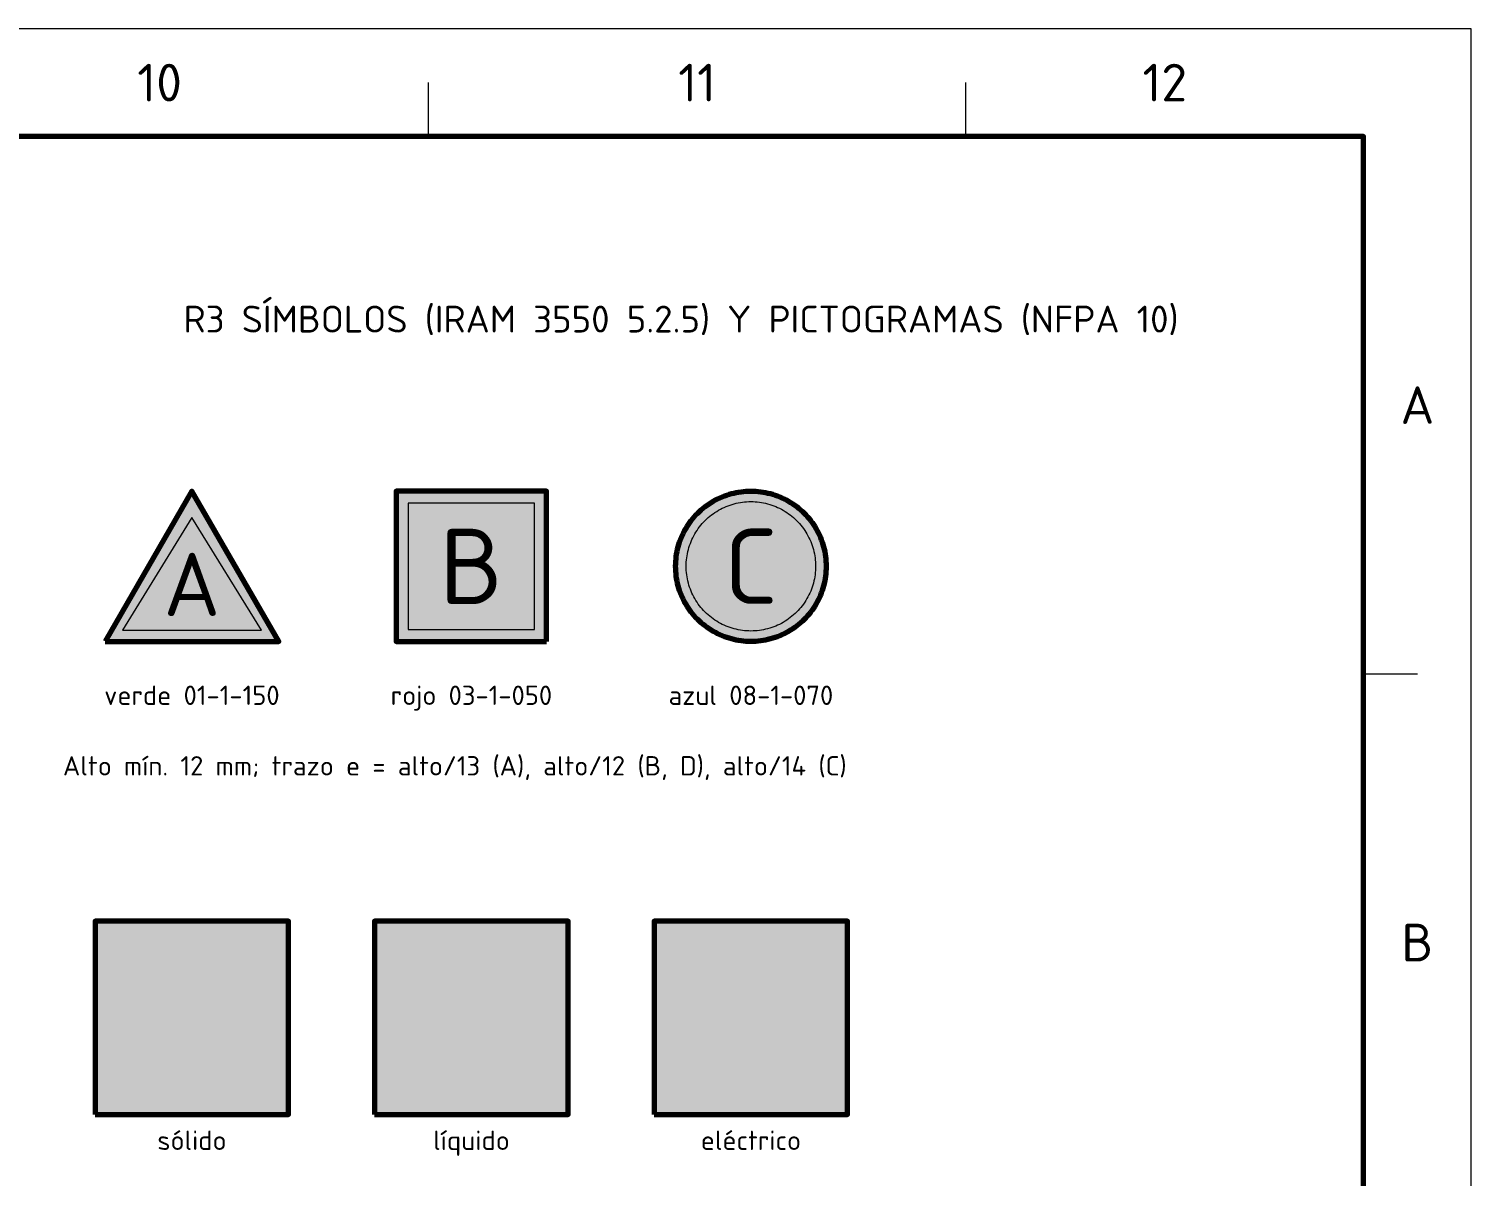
# Model space of a CAD drawing. Header units: millimetres. Extents: x 0 to 2382, y 0 to 420.
# Drawn here: x 2247.8 to 2382, y 313.3 to 420 of the extents above; entities that cross this region are included whole.
import ezdxf
from ezdxf.enums import TextEntityAlignment as Align

# ---------------------------------------------------------------- set-up
doc = ezdxf.new("R2010")
doc.units = ezdxf.units.MM
for name, color, linetype, lineweight in [('01-VISIBLE', 7, 'CONTINUOUS', 70), ('06-TEXTO', 7, 'CONTINUOUS', 25), ('07-RECUADRO', 7, 'CONTINUOUS', 70), ('08-FINA', 5, 'CONTINUOUS', 18), ('13-GRAFICA', 30, 'CONTINUOUS', 18)]:
    doc.layers.add(name, color=color, linetype=linetype, lineweight=lineweight)
doc.styles.add('ISO3098', font='isocpeur.ttf')

msp = doc.modelspace()

# ---------------------------------------------------------------- hatches: boundary and pattern name
at = {"layer": '13-GRAFICA', "true_color": 0x009146}
h = msp.add_hatch(color=7, dxfattribs=at)
h.dxf.hatch_style = 1
h.paths.add_polyline_path([(2254.917, 363), (2271.083, 363), (2263, 377)])
at = {"layer": '13-GRAFICA', "true_color": 0xc81e2d}
h = msp.add_hatch(color=7, dxfattribs=at)
h.dxf.hatch_style = 1
h.paths.add_polyline_path([(2296, 363), (2296, 377), (2282, 377), (2282, 363)])
at = {"layer": '13-GRAFICA', "true_color": 0x005eaa}
h = msp.add_hatch(color=7, dxfattribs=at)
h.dxf.hatch_style = 1
h.paths.add_polyline_path([(2322, 370), (2321.996, 369.771), (2321.985, 369.542), (2321.966, 369.314), (2321.94, 369.086), (2321.907, 368.86), (2321.865, 368.634), (2321.817, 368.41), (2321.761, 368.188), (2321.699, 367.968), (2321.629, 367.75), (2321.551, 367.534), (2321.467, 367.321), (2321.376, 367.111), (2321.278, 366.904), (2321.173, 366.7), (2321.062, 366.5), (2320.944, 366.304), (2320.82, 366.111), (2320.69, 365.923), (2320.553, 365.739), (2320.411, 365.559), (2320.263, 365.385), (2320.109, 365.215), (2319.95, 365.05), (2319.785, 364.891), (2319.615, 364.737), (2319.441, 364.589), (2319.261, 364.447), (2319.077, 364.31), (2318.889, 364.18), (2318.696, 364.056), (2318.5, 363.938), (2318.3, 363.827), (2318.096, 363.722), (2317.889, 363.624), (2317.679, 363.533), (2317.466, 363.449), (2317.25, 363.371), (2317.032, 363.301), (2316.812, 363.239), (2316.59, 363.183), (2316.366, 363.135), (2316.14, 363.093), (2315.914, 363.06), (2315.686, 363.034), (2315.458, 363.015), (2315.229, 363.004), (2315, 363), (2314.771, 363.004), (2314.542, 363.015), (2314.314, 363.034), (2314.086, 363.06), (2313.86, 363.093), (2313.634, 363.135), (2313.41, 363.183), (2313.188, 363.239), (2312.968, 363.301), (2312.75, 363.371), (2312.534, 363.449), (2312.321, 363.533), (2312.111, 363.624), (2311.904, 363.722), (2311.7, 363.827), (2311.5, 363.938), (2311.304, 364.056), (2311.111, 364.18), (2310.923, 364.31), (2310.739, 364.447), (2310.559, 364.589), (2310.385, 364.737), (2310.215, 364.891), (2310.05, 365.05), (2309.891, 365.215), (2309.737, 365.385), (2309.589, 365.559), (2309.447, 365.739), (2309.31, 365.923), (2309.18, 366.111), (2309.056, 366.304), (2308.938, 366.5), (2308.827, 366.7), (2308.722, 366.904), (2308.624, 367.111), (2308.533, 367.321), (2308.449, 367.534), (2308.371, 367.75), (2308.301, 367.968), (2308.239, 368.188), (2308.183, 368.41), (2308.135, 368.634), (2308.093, 368.86), (2308.06, 369.086), (2308.034, 369.314), (2308.015, 369.542), (2308.004, 369.771), (2308, 370), (2308.004, 370.229), (2308.015, 370.458), (2308.034, 370.686), (2308.06, 370.914), (2308.093, 371.14), (2308.135, 371.366), (2308.183, 371.59), (2308.239, 371.812), (2308.301, 372.032), (2308.371, 372.25), (2308.449, 372.466), (2308.533, 372.679), (2308.624, 372.889), (2308.722, 373.096), (2308.827, 373.3), (2308.938, 373.5), (2309.056, 373.696), (2309.18, 373.889), (2309.31, 374.077), (2309.447, 374.261), (2309.589, 374.441), (2309.737, 374.615), (2309.891, 374.785), (2310.05, 374.95), (2310.215, 375.109), (2310.385, 375.263), (2310.559, 375.411), (2310.739, 375.553), (2310.923, 375.69), (2311.111, 375.82), (2311.304, 375.944), (2311.5, 376.062), (2311.7, 376.173), (2311.904, 376.278), (2312.111, 376.376), (2312.321, 376.467), (2312.534, 376.551), (2312.75, 376.629), (2312.968, 376.699), (2313.188, 376.761), (2313.41, 376.817), (2313.634, 376.865), (2313.86, 376.907), (2314.086, 376.94), (2314.314, 376.966), (2314.542, 376.985), (2314.771, 376.996), (2315, 377), (2315.229, 376.996), (2315.458, 376.985), (2315.686, 376.966), (2315.914, 376.94), (2316.14, 376.907), (2316.366, 376.865), (2316.59, 376.817), (2316.812, 376.761), (2317.032, 376.699), (2317.25, 376.629), (2317.466, 376.551), (2317.679, 376.467), (2317.889, 376.376), (2318.096, 376.278), (2318.3, 376.173), (2318.5, 376.062), (2318.696, 375.944), (2318.889, 375.82), (2319.077, 375.69), (2319.261, 375.553), (2319.441, 375.411), (2319.615, 375.263), (2319.785, 375.109), (2319.95, 374.95), (2320.109, 374.785), (2320.263, 374.615), (2320.411, 374.441), (2320.553, 374.261), (2320.69, 374.077), (2320.82, 373.889), (2320.944, 373.696), (2321.062, 373.5), (2321.173, 373.3), (2321.278, 373.096), (2321.376, 372.889), (2321.467, 372.679), (2321.551, 372.466), (2321.629, 372.25), (2321.699, 372.032), (2321.761, 371.812), (2321.817, 371.59), (2321.865, 371.366), (2321.907, 371.14), (2321.94, 370.914), (2321.966, 370.686), (2321.985, 370.458), (2321.996, 370.229)])
h = msp.add_hatch(color=7, dxfattribs=at)
h.dxf.hatch_style = 1
h.paths.add_polyline_path([(2272, 319), (2272, 337), (2254, 337), (2254, 319)])
h = msp.add_hatch(color=7, dxfattribs=at)
h.dxf.hatch_style = 1
h.paths.add_polyline_path([(2298, 319), (2298, 337), (2280, 337), (2280, 319)])
h = msp.add_hatch(color=7, dxfattribs=at)
h.dxf.hatch_style = 1
h.paths.add_polyline_path([(2324, 319), (2324, 337), (2306, 337), (2306, 319)])
at = {"layer": '13-GRAFICA', "true_color": 0xffffff}
h = msp.add_hatch(color=7, dxfattribs=at)
h.dxf.hatch_style = 1
h.paths.add_polyline_path([(2315.845, 326.656), (2315.819, 326.663), (2315.793, 326.672), (2315.768, 326.684), (2315.745, 326.699), (2315.723, 326.716), (2315.704, 326.735), (2315.686, 326.756), (2315.67, 326.778), (2315.657, 326.802), (2315.646, 326.828), (2314.926, 328.808), (2314.918, 328.834), (2314.913, 328.861), (2314.91, 328.888), (2314.91, 328.915), (2314.913, 328.943), (2314.919, 328.97), (2314.928, 328.996), (2314.939, 329.021), (2315.839, 330.821), (2315.851, 330.844), (2315.867, 330.865), (2315.884, 330.885), (2315.903, 330.904), (2315.923, 330.92), (2315.946, 330.934), (2315.969, 330.946), (2315.994, 330.956), (2316.019, 330.963), (2316.045, 330.968), (2316.071, 330.97), (2316.098, 330.969), (2316.124, 330.966), (2316.15, 330.961), (2316.175, 330.953), (2316.199, 330.942), (2316.222, 330.93), (2316.244, 330.915), (2316.264, 330.898), (2316.282, 330.879), (2316.299, 330.858), (2316.313, 330.836), (2316.609, 330.329), (2317.168, 332.565), (2317.176, 332.591), (2317.186, 332.616), (2317.199, 332.639), (2317.213, 332.661), (2317.23, 332.682), (2317.249, 332.701), (2317.27, 332.717), (2317.292, 332.732), (2317.316, 332.745), (2317.34, 332.755), (2317.366, 332.762), (2317.392, 332.767), (2317.419, 332.77), (2317.445, 332.77), (2317.472, 332.767), (2317.498, 332.761), (2317.523, 332.753), (2317.548, 332.743), (2317.571, 332.73), (2317.593, 332.715), (2317.614, 332.698), (2317.632, 332.679), (2317.649, 332.658), (2318.407, 331.609), (2318.872, 335.949), (2318.876, 335.975), (2318.883, 336.001), (2318.892, 336.027), (2318.904, 336.051), (2318.918, 336.074), (2318.934, 336.095), (2318.953, 336.115), (2318.973, 336.132), (2318.995, 336.148), (2319.019, 336.161), (2319.043, 336.172), (2319.069, 336.18), (2319.095, 336.186), (2319.122, 336.189), (2319.149, 336.19), (2319.176, 336.188), (2319.202, 336.183), (2319.228, 336.175), (2319.253, 336.165), (2319.277, 336.153), (2319.3, 336.138), (2319.32, 336.121), (2319.34, 336.102), (2319.357, 336.081), (2319.372, 336.059), (2319.384, 336.035), (2319.395, 336.01), (2319.402, 335.984), (2320.236, 332.572), (2320.708, 333.359), (2320.723, 333.381), (2320.74, 333.401), (2320.759, 333.42), (2320.779, 333.437), (2320.801, 333.452), (2320.825, 333.464), (2320.849, 333.474), (2320.875, 333.482), (2320.901, 333.487), (2320.927, 333.49), (2320.953, 333.49), (2320.98, 333.487), (2321.006, 333.482), (2321.031, 333.474), (2321.056, 333.464), (2321.079, 333.452), (2321.101, 333.437), (2321.121, 333.42), (2321.14, 333.401), (2321.157, 333.381), (2321.172, 333.359), (2321.184, 333.335), (2321.194, 333.311), (2321.202, 333.285), (2322.102, 329.685), (2322.107, 329.662), (2322.109, 329.638), (2322.11, 329.614), (2322.108, 329.591), (2322.105, 329.567), (2321.565, 326.867), (2321.558, 326.841), (2321.549, 326.816), (2321.538, 326.793), (2321.524, 326.77), (2321.509, 326.749), (2321.491, 326.729), (2321.471, 326.711), (2321.45, 326.695), (2321.427, 326.682), (2321.403, 326.671), (2321.378, 326.662), (2321.353, 326.655), (2321.326, 326.651), (2321.3, 326.65), (2315.9, 326.65), (2315.873, 326.651)])
h = msp.add_hatch(color=7, dxfattribs=at)
h.dxf.hatch_style = 1
h.paths.add_polyline_path([(2256.337, 328.53), (2256.318, 328.535), (2256.299, 328.542), (2256.281, 328.55), (2256.264, 328.561), (2256.249, 328.573), (2256.235, 328.587), (2256.222, 328.602), (2256.211, 328.618), (2256.201, 328.635), (2256.193, 328.654), (2255.675, 330.079), (2255.669, 330.098), (2255.665, 330.117), (2255.663, 330.137), (2255.664, 330.157), (2255.666, 330.176), (2255.67, 330.196), (2255.676, 330.214), (2255.684, 330.233), (2256.332, 331.529), (2256.341, 331.545), (2256.352, 331.561), (2256.364, 331.575), (2256.378, 331.588), (2256.393, 331.6), (2256.409, 331.61), (2256.426, 331.619), (2256.443, 331.626), (2256.462, 331.631), (2256.48, 331.634), (2256.499, 331.636), (2256.518, 331.636), (2256.537, 331.633), (2256.556, 331.629), (2256.574, 331.624), (2256.591, 331.616), (2256.608, 331.607), (2256.624, 331.596), (2256.638, 331.584), (2256.651, 331.57), (2256.663, 331.555), (2256.674, 331.54), (2256.886, 331.175), (2257.289, 332.785), (2257.295, 332.803), (2257.302, 332.821), (2257.311, 332.838), (2257.322, 332.854), (2257.334, 332.868), (2257.347, 332.882), (2257.362, 332.894), (2257.378, 332.905), (2257.395, 332.914), (2257.413, 332.921), (2257.431, 332.926), (2257.45, 332.93), (2257.469, 332.932), (2257.489, 332.932), (2257.508, 332.93), (2257.526, 332.926), (2257.545, 332.92), (2257.562, 332.913), (2257.579, 332.903), (2257.595, 332.892), (2257.61, 332.88), (2257.623, 332.866), (2257.635, 332.851), (2258.181, 332.096), (2258.516, 335.221), (2258.519, 335.24), (2258.523, 335.259), (2258.53, 335.277), (2258.539, 335.294), (2258.549, 335.311), (2258.561, 335.326), (2258.574, 335.34), (2258.589, 335.353), (2258.605, 335.364), (2258.621, 335.374), (2258.639, 335.382), (2258.658, 335.388), (2258.677, 335.392), (2258.696, 335.394), (2258.715, 335.394), (2258.735, 335.393), (2258.754, 335.389), (2258.772, 335.384), (2258.79, 335.376), (2258.807, 335.367), (2258.824, 335.357), (2258.839, 335.345), (2258.853, 335.331), (2258.865, 335.316), (2258.876, 335.3), (2258.885, 335.283), (2258.892, 335.265), (2258.898, 335.246), (2259.498, 332.789), (2259.838, 333.356), (2259.849, 333.372), (2259.861, 333.387), (2259.874, 333.4), (2259.889, 333.412), (2259.905, 333.423), (2259.922, 333.432), (2259.939, 333.439), (2259.958, 333.445), (2259.976, 333.448), (2259.995, 333.45), (2260.014, 333.45), (2260.033, 333.448), (2260.052, 333.445), (2260.07, 333.439), (2260.088, 333.432), (2260.105, 333.423), (2260.121, 333.412), (2260.135, 333.4), (2260.149, 333.386), (2260.161, 333.372), (2260.172, 333.356), (2260.181, 333.339), (2260.188, 333.321), (2260.193, 333.303), (2260.841, 330.711), (2260.845, 330.694), (2260.847, 330.677), (2260.847, 330.66), (2260.846, 330.643), (2260.843, 330.626), (2260.455, 328.682), (2260.45, 328.663), (2260.444, 328.645), (2260.435, 328.628), (2260.426, 328.612), (2260.414, 328.597), (2260.401, 328.582), (2260.387, 328.57), (2260.372, 328.558), (2260.356, 328.549), (2260.338, 328.54), (2260.32, 328.534), (2260.302, 328.529), (2260.283, 328.527), (2260.264, 328.526), (2256.376, 328.526), (2256.356, 328.527)])
h = msp.add_hatch(color=7, dxfattribs=at)
h.dxf.hatch_style = 1
h.paths.add_polyline_path([(2296.564, 320.996), (2296.131, 320.84), (2295.549, 320.704), (2294.84, 320.592), (2294.031, 320.509), (2293.153, 320.457), (2292.24, 320.44), (2291.327, 320.457), (2290.449, 320.509), (2289.64, 320.592), (2288.931, 320.704), (2288.349, 320.84), (2287.916, 320.996), (2287.65, 321.164), (2287.56, 321.34), (2287.65, 321.516), (2287.916, 321.684), (2288.316, 321.828), (2287.56, 323.906), (2287.56, 321.52), (2281.44, 321.52), (2281.44, 326.56), (2284.68, 329.44), (2287.56, 329.44), (2287.56, 324.959), (2288.595, 327.029), (2288.612, 327.059), (2288.632, 327.088), (2288.654, 327.114), (2288.68, 327.138), (2288.707, 327.16), (2288.736, 327.179), (2288.767, 327.195), (2288.8, 327.207), (2288.833, 327.217), (2288.867, 327.223), (2288.902, 327.226), (2288.937, 327.225), (2288.972, 327.221), (2289.006, 327.214), (2289.039, 327.203), (2289.071, 327.19), (2289.101, 327.173), (2289.13, 327.153), (2289.156, 327.13), (2289.181, 327.106), (2289.202, 327.078), (2289.221, 327.049), (2289.612, 326.38), (2290.35, 329.332), (2290.36, 329.366), (2290.374, 329.398), (2290.39, 329.429), (2290.41, 329.458), (2290.432, 329.486), (2290.457, 329.51), (2290.484, 329.533), (2290.514, 329.552), (2290.545, 329.568), (2290.577, 329.582), (2290.611, 329.592), (2290.646, 329.598), (2290.681, 329.602), (2290.716, 329.601), (2290.751, 329.598), (2290.785, 329.591), (2290.819, 329.58), (2290.851, 329.566), (2290.882, 329.549), (2290.911, 329.53), (2290.938, 329.507), (2290.963, 329.482), (2290.985, 329.454), (2291.985, 328.069), (2292.598, 333.798), (2292.604, 333.833), (2292.613, 333.867), (2292.625, 333.901), (2292.641, 333.933), (2292.66, 333.963), (2292.682, 333.991), (2292.706, 334.017), (2292.733, 334.04), (2292.762, 334.061), (2292.793, 334.078), (2292.825, 334.093), (2292.859, 334.104), (2292.894, 334.111), (2292.929, 334.116), (2292.965, 334.116), (2293, 334.113), (2293.035, 334.107), (2293.069, 334.097), (2293.102, 334.084), (2293.134, 334.067), (2293.163, 334.048), (2293.191, 334.025), (2293.216, 334), (2293.239, 333.973), (2293.259, 333.943), (2293.275, 333.912), (2293.289, 333.879), (2293.299, 333.845), (2294.4, 329.341), (2295.023, 330.379), (2295.043, 330.408), (2295.065, 330.435), (2295.09, 330.46), (2295.117, 330.482), (2295.146, 330.502), (2295.177, 330.518), (2295.209, 330.532), (2295.242, 330.542), (2295.277, 330.549), (2295.311, 330.552), (2295.346, 330.552), (2295.381, 330.549), (2295.416, 330.542), (2295.449, 330.532), (2295.481, 330.518), (2295.512, 330.502), (2295.541, 330.482), (2295.568, 330.46), (2295.593, 330.435), (2295.615, 330.408), (2295.635, 330.379), (2295.651, 330.348), (2295.664, 330.316), (2295.675, 330.282), (2296.863, 325.53), (2296.869, 325.5), (2296.872, 325.468), (2296.873, 325.437), (2296.871, 325.405), (2296.866, 325.374), (2296.158, 321.831), (2296.564, 321.684), (2296.83, 321.516), (2296.92, 321.34), (2296.83, 321.164)])
h = msp.add_hatch(color=7, dxfattribs=at)
h.dxf.hatch_style = 1
h.paths.add_polyline_path([(2266.556, 328.759), (2267.095, 333.793), (2267.1, 333.824), (2267.108, 333.854), (2267.119, 333.884), (2267.132, 333.912), (2267.149, 333.938), (2267.168, 333.963), (2267.189, 333.986), (2267.213, 334.006), (2267.239, 334.024), (2267.266, 334.04), (2267.294, 334.052), (2267.324, 334.062), (2267.355, 334.069), (2267.364, 334.07), (2267.364, 323.007), (2266.196, 323.007), (2266.196, 329.257)])
h = msp.add_hatch(color=7, dxfattribs=at)
h.dxf.hatch_style = 1
h.paths.add_polyline_path([(2267.386, 334.073), (2267.417, 334.073), (2267.448, 334.07), (2267.479, 334.065), (2267.509, 334.056), (2267.538, 334.044), (2267.565, 334.03), (2267.591, 334.013), (2267.616, 333.993), (2267.638, 333.971), (2267.658, 333.947), (2267.675, 333.921), (2267.69, 333.893), (2267.702, 333.864), (2267.711, 333.834), (2268.678, 329.876), (2269.226, 330.789), (2269.243, 330.815), (2269.262, 330.838), (2269.284, 330.86), (2269.308, 330.88), (2269.334, 330.897), (2269.361, 330.911), (2269.389, 330.923), (2269.418, 330.932), (2269.449, 330.938), (2269.479, 330.941), (2269.51, 330.941), (2269.54, 330.938), (2269.571, 330.932), (2269.6, 330.923), (2269.628, 330.911), (2269.656, 330.897), (2269.681, 330.879), (2269.705, 330.86), (2269.727, 330.838), (2269.746, 330.814), (2269.763, 330.789), (2269.778, 330.762), (2269.789, 330.733), (2269.798, 330.704), (2270.842, 326.528), (2270.848, 326.501), (2270.851, 326.473), (2270.852, 326.446), (2270.85, 326.418), (2270.846, 326.391), (2270.275, 323.537), (2270.597, 322.543), (2269.11, 322.06), (2270.597, 321.577), (2270.153, 320.207), (2267.364, 321.113), (2267.364, 323.007), (2267.364, 334.07)])
h = msp.add_hatch(color=7, dxfattribs=at)
h.dxf.hatch_style = 1
h.paths.add_polyline_path([(2263.407, 320.207), (2262.963, 321.577), (2264.45, 322.06), (2262.963, 322.543), (2263.262, 323.465), (2262.518, 325.51), (2262.509, 325.54), (2262.503, 325.571), (2262.5, 325.603), (2262.5, 325.635), (2262.504, 325.666), (2262.51, 325.697), (2262.52, 325.728), (2262.533, 325.757), (2263.577, 327.845), (2263.592, 327.872), (2263.609, 327.897), (2263.629, 327.92), (2263.651, 327.941), (2263.675, 327.96), (2263.701, 327.976), (2263.728, 327.99), (2263.757, 328.002), (2263.786, 328.01), (2263.816, 328.015), (2263.847, 328.018), (2263.877, 328.017), (2263.908, 328.014), (2263.938, 328.007), (2263.967, 327.998), (2263.995, 327.986), (2264.022, 327.971), (2264.047, 327.954), (2264.07, 327.934), (2264.092, 327.912), (2264.111, 327.888), (2264.127, 327.863), (2264.47, 327.275), (2265.119, 329.869), (2265.128, 329.898), (2265.14, 329.927), (2265.154, 329.954), (2265.172, 329.98), (2265.191, 330.004), (2265.213, 330.025), (2265.237, 330.045), (2265.263, 330.062), (2265.29, 330.077), (2265.319, 330.088), (2265.348, 330.097), (2265.379, 330.103), (2265.41, 330.106), (2265.441, 330.105), (2265.471, 330.102), (2265.502, 330.096), (2265.531, 330.087), (2265.559, 330.075), (2265.587, 330.06), (2265.612, 330.042), (2265.636, 330.022), (2265.657, 330), (2265.677, 329.976), (2266.196, 329.257), (2266.196, 323.007), (2266.196, 321.113)])
h = msp.add_hatch(color=7, dxfattribs=at)
h.dxf.hatch_style = 1
h.paths.add_polyline_path([(2279.918, 329.946), (2281.098, 330.772), (2282.956, 328.118), (2281.777, 327.292)])
h = msp.add_hatch(color=7, dxfattribs=at)
h.dxf.hatch_style = 1
h.paths.add_polyline_path([(2307.08, 321.52), (2307.08, 329.08), (2309.06, 329.08), (2309.06, 326.92), (2309.06, 324.4), (2309.06, 321.52)])
h = msp.add_hatch(color=7, dxfattribs=at)
h.dxf.hatch_style = 1
h.paths.add_polyline_path([(2309.78, 329.08), (2309.78, 326.92), (2309.06, 326.92), (2309.06, 329.08)])
h = msp.add_hatch(color=7, dxfattribs=at)
h.dxf.hatch_style = 1
h.paths.add_polyline_path([(2309.78, 321.52), (2309.78, 324.4), (2309.78, 326.92), (2309.78, 329.08), (2311.22, 329.08), (2311.22, 326.92), (2311.22, 324.4), (2311.22, 321.52)])
h = msp.add_hatch(color=7, dxfattribs=at)
h.dxf.hatch_style = 1
h.paths.add_polyline_path([(2311.94, 329.08), (2311.94, 326.92), (2311.22, 326.92), (2311.22, 329.08)])
h = msp.add_hatch(color=7, dxfattribs=at)
h.dxf.hatch_style = 1
h.paths.add_polyline_path([(2313.92, 321.52), (2311.94, 321.52), (2311.94, 324.4), (2311.94, 326.92), (2311.94, 329.08), (2313.92, 329.08)])
h = msp.add_hatch(color=7, dxfattribs=at)
h.dxf.hatch_style = 1
h.paths.add_polyline_path([(2261.74, 328.36), (2260.84, 321.52), (2255.8, 321.52), (2254.9, 328.36)])
h = msp.add_hatch(color=7, dxfattribs=at)
h.dxf.hatch_style = 1
h.paths.add_polyline_path([(2322.27, 320.433), (2322.305, 320.424), (2322.338, 320.413), (2322.37, 320.397), (2322.4, 320.379), (2322.428, 320.358), (2322.455, 320.335), (2322.478, 320.308), (2322.499, 320.28), (2322.517, 320.25), (2322.533, 320.218), (2322.544, 320.185), (2322.553, 320.15), (2322.558, 320.115), (2322.56, 320.08), (2322.558, 320.045), (2322.553, 320.01), (2322.544, 319.975), (2322.533, 319.942), (2322.517, 319.91), (2322.499, 319.88), (2322.478, 319.852), (2322.455, 319.825), (2322.428, 319.802), (2322.4, 319.781), (2322.37, 319.763), (2322.338, 319.747), (2322.305, 319.736), (2322.27, 319.727), (2322.235, 319.722), (2322.2, 319.72), (2318.24, 319.72), (2318.205, 319.722), (2318.17, 319.727), (2318.135, 319.736), (2318.102, 319.747), (2318.07, 319.763), (2318.04, 319.781), (2318.012, 319.802), (2317.985, 319.825), (2317.962, 319.852), (2317.941, 319.88), (2317.923, 319.91), (2317.907, 319.942), (2317.896, 319.975), (2317.887, 320.01), (2317.882, 320.045), (2317.88, 320.08), (2317.88, 321.52), (2316.08, 321.52), (2316.08, 324.76), (2316.8, 324.76), (2316.8, 326.56), (2317.34, 326.56), (2317.34, 324.76), (2319.14, 324.76), (2319.14, 326.56), (2319.68, 326.56), (2319.68, 324.76), (2320.4, 324.76), (2320.4, 321.52), (2318.6, 321.52), (2318.6, 320.44), (2322.2, 320.44), (2322.235, 320.438)])
h = msp.add_hatch(color=7, dxfattribs=at)
h.dxf.hatch_style = 1
h.paths.add_polyline_path([(2309.06, 321.52), (2309.06, 324.4), (2309.78, 324.4), (2309.78, 321.52)])
h = msp.add_hatch(color=7, dxfattribs=at)
h.dxf.hatch_style = 1
h.paths.add_polyline_path([(2311.22, 321.52), (2311.22, 324.4), (2311.94, 324.4), (2311.94, 321.52)])
h = msp.add_hatch(color=7, dxfattribs=at)
h.dxf.hatch_style = 1
h.paths.add_polyline_path([(2266.196, 321.113), (2266.196, 323.007), (2266.78, 322.817), (2267.364, 323.007), (2267.364, 321.113), (2266.78, 321.303)])

# ---------------------------------------------------------------- linework, layer by layer
at = {"layer": '01-VISIBLE'}
for points in [[(2254.917, 363), (2271.083, 363), (2263, 377)], [(2296, 363), (2296, 377), (2282, 377), (2282, 363)], [(2322, 370), (2321.996, 369.771), (2321.985, 369.542), (2321.966, 369.314), (2321.94, 369.086), (2321.907, 368.86), (2321.865, 368.634), (2321.817, 368.41), (2321.761, 368.188), (2321.699, 367.968), (2321.629, 367.75), (2321.551, 367.534), (2321.467, 367.321), (2321.376, 367.111), (2321.278, 366.904), (2321.173, 366.7), (2321.062, 366.5), (2320.944, 366.304), (2320.82, 366.111), (2320.69, 365.923), (2320.553, 365.739), (2320.411, 365.559), (2320.263, 365.385), (2320.109, 365.215), (2319.95, 365.05), (2319.785, 364.891), (2319.615, 364.737), (2319.441, 364.589), (2319.261, 364.447), (2319.077, 364.31), (2318.889, 364.18), (2318.696, 364.056), (2318.5, 363.938), (2318.3, 363.827), (2318.096, 363.722), (2317.889, 363.624), (2317.679, 363.533), (2317.466, 363.449), (2317.25, 363.371), (2317.032, 363.301), (2316.812, 363.239), (2316.59, 363.183), (2316.366, 363.135), (2316.14, 363.093), (2315.914, 363.06), (2315.686, 363.034), (2315.458, 363.015), (2315.229, 363.004), (2315, 363), (2314.771, 363.004), (2314.542, 363.015), (2314.314, 363.034), (2314.086, 363.06), (2313.86, 363.093), (2313.634, 363.135), (2313.41, 363.183), (2313.188, 363.239), (2312.968, 363.301), (2312.75, 363.371), (2312.534, 363.449), (2312.321, 363.533), (2312.111, 363.624), (2311.904, 363.722), (2311.7, 363.827), (2311.5, 363.938), (2311.304, 364.056), (2311.111, 364.18), (2310.923, 364.31), (2310.739, 364.447), (2310.559, 364.589), (2310.385, 364.737), (2310.215, 364.891), (2310.05, 365.05), (2309.891, 365.215), (2309.737, 365.385), (2309.589, 365.559), (2309.447, 365.739), (2309.31, 365.923), (2309.18, 366.111), (2309.056, 366.304), (2308.938, 366.5), (2308.827, 366.7), (2308.722, 366.904), (2308.624, 367.111), (2308.533, 367.321), (2308.449, 367.534), (2308.371, 367.75), (2308.301, 367.968), (2308.239, 368.188), (2308.183, 368.41), (2308.135, 368.634), (2308.093, 368.86), (2308.06, 369.086), (2308.034, 369.314), (2308.015, 369.542), (2308.004, 369.771), (2308, 370), (2308.004, 370.229), (2308.015, 370.458), (2308.034, 370.686), (2308.06, 370.914), (2308.093, 371.14), (2308.135, 371.366), (2308.183, 371.59), (2308.239, 371.812), (2308.301, 372.032), (2308.371, 372.25), (2308.449, 372.466), (2308.533, 372.679), (2308.624, 372.889), (2308.722, 373.096), (2308.827, 373.3), (2308.938, 373.5), (2309.056, 373.696), (2309.18, 373.889), (2309.31, 374.077), (2309.447, 374.261), (2309.589, 374.441), (2309.737, 374.615), (2309.891, 374.785), (2310.05, 374.95), (2310.215, 375.109), (2310.385, 375.263), (2310.559, 375.411), (2310.739, 375.553), (2310.923, 375.69), (2311.111, 375.82), (2311.304, 375.944), (2311.5, 376.062), (2311.7, 376.173), (2311.904, 376.278), (2312.111, 376.376), (2312.321, 376.467), (2312.534, 376.551), (2312.75, 376.629), (2312.968, 376.699), (2313.188, 376.761), (2313.41, 376.817), (2313.634, 376.865), (2313.86, 376.907), (2314.086, 376.94), (2314.314, 376.966), (2314.542, 376.985), (2314.771, 376.996), (2315, 377), (2315.229, 376.996), (2315.458, 376.985), (2315.686, 376.966), (2315.914, 376.94), (2316.14, 376.907), (2316.366, 376.865), (2316.59, 376.817), (2316.812, 376.761), (2317.032, 376.699), (2317.25, 376.629), (2317.466, 376.551), (2317.679, 376.467), (2317.889, 376.376), (2318.096, 376.278), (2318.3, 376.173), (2318.5, 376.062), (2318.696, 375.944), (2318.889, 375.82), (2319.077, 375.69), (2319.261, 375.553), (2319.441, 375.411), (2319.615, 375.263), (2319.785, 375.109), (2319.95, 374.95), (2320.109, 374.785), (2320.263, 374.615), (2320.411, 374.441), (2320.553, 374.261), (2320.69, 374.077), (2320.82, 373.889), (2320.944, 373.696), (2321.062, 373.5), (2321.173, 373.3), (2321.278, 373.096), (2321.376, 372.889), (2321.467, 372.679), (2321.551, 372.466), (2321.629, 372.25), (2321.699, 372.032), (2321.761, 371.812), (2321.817, 371.59), (2321.865, 371.366), (2321.907, 371.14), (2321.94, 370.914), (2321.966, 370.686), (2321.985, 370.458), (2321.996, 370.229)], [(2254, 319), (2272, 319), (2272, 337), (2254, 337)], [(2280, 319), (2298, 319), (2298, 337), (2280, 337)], [(2306, 319), (2324, 319), (2324, 337), (2306, 337)]]:
    msp.add_lwpolyline(points, close=True, dxfattribs=at)
at = {"layer": '07-RECUADRO'}
msp.add_lwpolyline([(1813, 10), (2372, 10), (2372, 410), (1813, 410)], close=True, dxfattribs=at)
at = {"layer": '08-FINA'}
for p, q in [((2285, 410), (2285, 415)), ((2335, 410), (2335, 415)), ((2372, 360), (2377, 360))]:
    msp.add_line(p, q, dxfattribs=at)
msp.add_lwpolyline([(1788, 0), (2382, 0), (2382, 420), (1788, 420)], close=True, dxfattribs=at)
at = {"layer": '13-GRAFICA', "true_color": 0xffffff}
for points in [[(2294.88, 364.12), (2294.88, 375.88), (2283.12, 375.88), (2283.12, 364.12)], [(2321.02, 370), (2321.017, 369.803), (2321.007, 369.606), (2320.991, 369.41), (2320.968, 369.214), (2320.94, 369.019), (2320.904, 368.826), (2320.863, 368.633), (2320.815, 368.442), (2320.761, 368.252), (2320.701, 368.065), (2320.634, 367.879), (2320.562, 367.696), (2320.483, 367.516), (2320.399, 367.337), (2320.309, 367.162), (2320.213, 366.99), (2320.112, 366.821), (2320.005, 366.655), (2319.893, 366.493), (2319.776, 366.335), (2319.654, 366.181), (2319.526, 366.031), (2319.394, 365.885), (2319.257, 365.743), (2319.115, 365.606), (2318.969, 365.474), (2318.819, 365.346), (2318.665, 365.224), (2318.507, 365.107), (2318.345, 364.995), (2318.179, 364.888), (2318.01, 364.787), (2317.838, 364.691), (2317.663, 364.601), (2317.484, 364.517), (2317.304, 364.438), (2317.121, 364.366), (2316.935, 364.299), (2316.748, 364.239), (2316.558, 364.185), (2316.367, 364.137), (2316.174, 364.096), (2315.981, 364.06), (2315.786, 364.032), (2315.59, 364.009), (2315.394, 363.993), (2315.197, 363.983), (2315, 363.98), (2314.803, 363.983), (2314.606, 363.993), (2314.41, 364.009), (2314.214, 364.032), (2314.019, 364.06), (2313.826, 364.096), (2313.633, 364.137), (2313.442, 364.185), (2313.252, 364.239), (2313.065, 364.299), (2312.879, 364.366), (2312.696, 364.438), (2312.516, 364.517), (2312.337, 364.601), (2312.162, 364.691), (2311.99, 364.787), (2311.821, 364.888), (2311.655, 364.995), (2311.493, 365.107), (2311.335, 365.224), (2311.181, 365.346), (2311.031, 365.474), (2310.885, 365.606), (2310.743, 365.743), (2310.606, 365.885), (2310.474, 366.031), (2310.346, 366.181), (2310.224, 366.335), (2310.107, 366.493), (2309.995, 366.655), (2309.888, 366.821), (2309.787, 366.99), (2309.691, 367.162), (2309.601, 367.337), (2309.517, 367.516), (2309.438, 367.696), (2309.366, 367.879), (2309.299, 368.065), (2309.239, 368.252), (2309.185, 368.442), (2309.137, 368.633), (2309.096, 368.826), (2309.06, 369.019), (2309.032, 369.214), (2309.009, 369.41), (2308.993, 369.606), (2308.983, 369.803), (2308.98, 370), (2308.983, 370.197), (2308.993, 370.394), (2309.009, 370.59), (2309.032, 370.786), (2309.06, 370.981), (2309.096, 371.174), (2309.137, 371.367), (2309.185, 371.558), (2309.239, 371.748), (2309.299, 371.935), (2309.366, 372.121), (2309.438, 372.304), (2309.517, 372.484), (2309.601, 372.663), (2309.691, 372.838), (2309.787, 373.01), (2309.888, 373.179), (2309.995, 373.345), (2310.107, 373.507), (2310.224, 373.665), (2310.346, 373.819), (2310.474, 373.969), (2310.606, 374.115), (2310.743, 374.257), (2310.885, 374.394), (2311.031, 374.526), (2311.181, 374.654), (2311.335, 374.776), (2311.493, 374.893), (2311.655, 375.005), (2311.821, 375.112), (2311.99, 375.213), (2312.162, 375.309), (2312.337, 375.399), (2312.516, 375.483), (2312.696, 375.562), (2312.879, 375.634), (2313.065, 375.701), (2313.252, 375.761), (2313.442, 375.815), (2313.633, 375.863), (2313.826, 375.904), (2314.019, 375.94), (2314.214, 375.968), (2314.41, 375.991), (2314.606, 376.007), (2314.803, 376.017), (2315, 376.02), (2315.197, 376.017), (2315.394, 376.007), (2315.59, 375.991), (2315.786, 375.968), (2315.981, 375.94), (2316.174, 375.904), (2316.367, 375.863), (2316.558, 375.815), (2316.748, 375.761), (2316.935, 375.701), (2317.121, 375.634), (2317.304, 375.562), (2317.484, 375.483), (2317.663, 375.399), (2317.838, 375.309), (2318.01, 375.213), (2318.179, 375.112), (2318.345, 375.005), (2318.507, 374.893), (2318.665, 374.776), (2318.819, 374.654), (2318.969, 374.526), (2319.115, 374.394), (2319.257, 374.257), (2319.394, 374.115), (2319.526, 373.969), (2319.654, 373.819), (2319.776, 373.665), (2319.893, 373.507), (2320.005, 373.345), (2320.112, 373.179), (2320.213, 373.01), (2320.309, 372.838), (2320.399, 372.663), (2320.483, 372.484), (2320.562, 372.304), (2320.634, 372.121), (2320.701, 371.935), (2320.761, 371.748), (2320.815, 371.558), (2320.863, 371.367), (2320.904, 371.174), (2320.94, 370.981), (2320.968, 370.786), (2320.991, 370.59), (2321.007, 370.394), (2321.017, 370.197)], [(2256.534, 364.05), (2269.466, 364.05), (2263, 374.55)]]:
    msp.add_lwpolyline(points, close=True, dxfattribs=at)

# ---------------------------------------------------------------- texts
at = {"layer": '06-TEXTO', "style": 'ISO3098'}
for s, height, p in [('10', 3.5, (2260, 415)), ('11', 3.5, (2310, 415)), ('12', 3.5, (2353.5, 415)), ('R3 SÍMBOLOS (IRAM 3550 5.2.5) Y PICTOGRAMAS (NFPA 10)', 2.5, (2308.5, 393)), ('A', 3.5, (2377, 385)), ('verde 01-1-150', 1.8, (2263, 358)), ('rojo 03-1-050', 1.8, (2289, 358)), ('azul 08-1-070', 1.8, (2315, 358)), ('B', 3.5, (2377, 335))]:
    msp.add_text(s, height=height, dxfattribs=at).set_placement(p, align=Align.MIDDLE_CENTER)
msp.add_text('Alto mín. 12 mm; trazo e = alto/13 (A), alto/12 (B, D), alto/14 (C)', height=1.8, dxfattribs=at).set_placement((2251, 350), align=Align.BOTTOM_LEFT)
for s, p in [('sólido', (2263, 317.5)), ('líquido', (2289, 317.5)), ('eléctrico', (2315, 317.5))]:
    msp.add_text(s, height=1.8, dxfattribs=at).set_placement(p, align=Align.TOP_CENTER)
at = {"layer": '13-GRAFICA', "true_color": 0xffffff, "style": 'ISO3098'}
for s, height, p in [('B', 7, (2289, 370)), ('C', 7, (2315, 370)), ('A', 5.88, (2263, 368.32))]:
    msp.add_text(s, height=height, dxfattribs=at).set_placement(p, align=Align.MIDDLE_CENTER)

doc.saveas('drawing.dxf')
